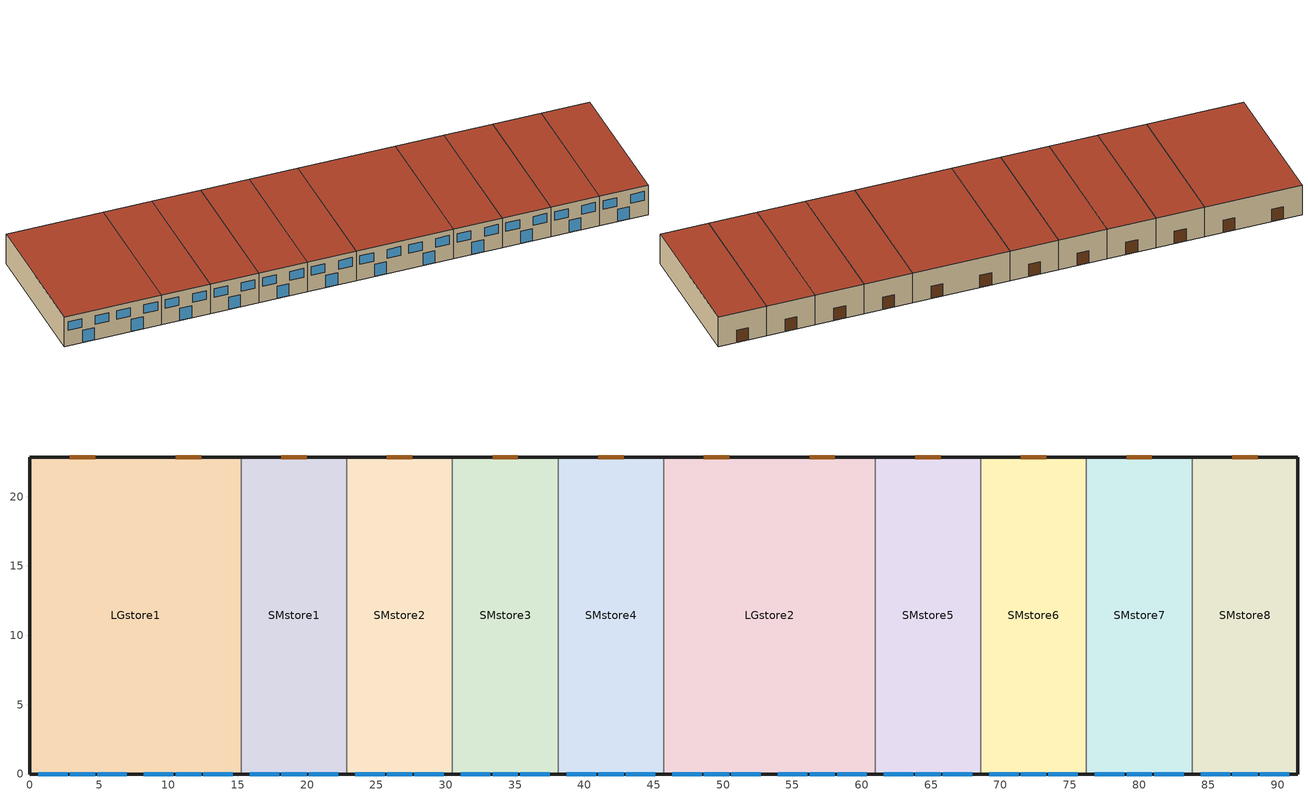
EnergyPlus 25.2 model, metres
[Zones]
LGstore1
 floor ground (LGstore1_Floor_Ffactor): 0,22.86 15.24,22.86 15.24,0 0,0 z0
 wall outside (nonres_ext_wall_grd): 15.24,22.86 0,22.86 0,0 15.24,0 z0:5.18
 wall to SMstore1 (int_wall): 15.24,0 15.24,22.86 z0:5.18
 window (NonresWindow_U_0.248_SHGC_0.21): 0.61,0 2.74,0 / 4.88,0 7.01,0 / 8.23,0 10.36,0 / 12.5,0 14.63,0 z2.72:4.24; 2.9,0 4.73,0 / 10.52,0 12.35,0 z0:2.13
 door (Swinging Door_con): 4.73,22.86 2.9,22.86 / 12.35,22.86 10.52,22.86 z0:2.13
 roof outside (nonres_roof): 15.24,22.86 0,22.86 0,0 15.24,0 z5.18
SMstore1
 floor ground (SMstore1_Floor_Ffactor): 15.24,22.86 22.86,22.86 22.86,0 15.24,0 z0
 wall outside (nonres_ext_wall_grd): 15.24,0 22.86,0 / 22.86,22.86 15.24,22.86 z0:5.18
 wall to SMstore2 (int_wall): 22.86,0 22.86,22.86 z0:5.18
 window (NonresWindow_U_0.248_SHGC_0.21): 15.85,0 17.98,0 / 20.12,0 22.25,0 z2.72:4.24; 18.14,0 19.97,0 z0:2.13
 door (Swinging Door_con): 19.97,22.86 18.14,22.86 z0:2.13
 roof outside (nonres_roof): 22.86,22.86 15.24,22.86 15.24,0 22.86,0 z5.18
SMstore2
 floor ground (SMstore2_Floor_Ffactor): 22.86,22.86 30.48,22.86 30.48,0 22.86,0 z0
 wall outside (nonres_ext_wall_grd): 22.86,0 30.48,0 / 30.48,22.86 22.86,22.86 z0:5.18
 wall to SMstore3 (int_wall): 30.48,0 30.48,22.86 z0:5.18
 window (NonresWindow_U_0.248_SHGC_0.21): 23.47,0 25.6,0 / 27.74,0 29.87,0 z2.72:4.24; 25.76,0 27.58,0 z0:2.13
 door (Swinging Door_con): 27.58,22.86 25.76,22.86 z0:2.13
 roof outside (nonres_roof): 30.48,22.86 22.86,22.86 22.86,0 30.48,0 z5.18
SMstore3
 floor ground (SMstore3_Floor_Ffactor): 30.48,22.86 38.1,22.86 38.1,0 30.48,0 z0
 wall outside (nonres_ext_wall_grd): 30.48,0 38.1,0 / 38.1,22.86 30.48,22.86 z0:5.18
 wall to SMstore4 (int_wall): 38.1,0 38.1,22.86 z0:5.18
 window (NonresWindow_U_0.248_SHGC_0.21): 31.09,0 33.22,0 / 35.36,0 37.49,0 z2.72:4.24; 33.38,0 35.2,0 z0:2.13
 door (Swinging Door_con): 35.2,22.86 33.38,22.86 z0:2.13
 roof outside (nonres_roof): 38.1,22.86 30.48,22.86 30.48,0 38.1,0 z5.18
SMstore4
 floor ground (SMstore4_Floor_Ffactor): 38.1,22.86 45.72,22.86 45.72,0 38.1,0 z0
 wall outside (nonres_ext_wall_grd): 38.1,0 45.72,0 / 45.72,22.86 38.1,22.86 z0:5.18
 wall to LGstore2 (int_wall): 45.72,0 45.72,22.86 z0:5.18
 window (NonresWindow_U_0.248_SHGC_0.21): 38.71,0 40.84,0 / 42.98,0 45.11,0 z2.72:4.24; 41,0 42.82,0 z0:2.13
 door (Swinging Door_con): 42.82,22.86 41,22.86 z0:2.13
 roof outside (nonres_roof): 45.72,22.86 38.1,22.86 38.1,0 45.72,0 z5.18
LGstore2
 floor ground (LGstore2_Floor_Ffactor): 45.72,22.86 60.96,22.86 60.96,0 45.72,0 z0
 wall outside (nonres_ext_wall_grd): 60.96,22.86 45.72,22.86 / 45.72,0 60.96,0 z0:5.18
 wall to SMstore5 (int_wall): 60.96,0 60.96,22.86 z0:5.18
 window (NonresWindow_U_0.248_SHGC_0.21): 46.33,0 48.46,0 / 50.6,0 52.73,0 / 53.95,0 56.08,0 / 58.22,0 60.35,0 z2.72:4.24; 48.62,0 50.44,0 / 56.24,0 58.06,0 z0:2.13
 door (Swinging Door_con): 50.44,22.86 48.62,22.86 / 58.06,22.86 56.24,22.86 z0:2.13
 roof outside (nonres_roof): 60.96,22.86 45.72,22.86 45.72,0 60.96,0 z5.18
SMstore5
 floor ground (SMstore5_Floor_Ffactor): 60.96,22.86 68.58,22.86 68.58,0 60.96,0 z0
 wall outside (nonres_ext_wall_grd): 60.96,0 68.58,0 / 68.58,22.86 60.96,22.86 z0:5.18
 wall to SMstore6 (int_wall): 68.58,0 68.58,22.86 z0:5.18
 window (NonresWindow_U_0.248_SHGC_0.21): 61.57,0 63.7,0 / 65.84,0 67.97,0 z2.72:4.24; 63.86,0 65.68,0 z0:2.13
 door (Swinging Door_con): 65.68,22.86 63.86,22.86 z0:2.13
 roof outside (nonres_roof): 68.58,22.86 60.96,22.86 60.96,0 68.58,0 z5.18
SMstore6
 floor ground (SMstore6_Floor_Ffactor): 68.58,22.86 76.2,22.86 76.2,0 68.58,0 z0
 wall outside (nonres_ext_wall_grd): 68.58,0 76.2,0 / 76.2,22.86 68.58,22.86 z0:5.18
 wall to SMstore7 (int_wall): 76.2,0 76.2,22.86 z0:5.18
 window (NonresWindow_U_0.248_SHGC_0.21): 69.19,0 71.32,0 / 73.46,0 75.59,0 z2.72:4.24; 71.48,0 73.3,0 z0:2.13
 door (Swinging Door_con): 73.3,22.86 71.48,22.86 z0:2.13
 roof outside (nonres_roof): 76.2,22.86 68.58,22.86 68.58,0 76.2,0 z5.18
SMstore7
 floor ground (SMstore7_Floor_Ffactor): 76.2,22.86 83.82,22.86 83.82,0 76.2,0 z0
 wall outside (nonres_ext_wall_grd): 76.2,0 83.82,0 / 83.82,22.86 76.2,22.86 z0:5.18
 wall to SMstore8 (int_wall): 83.82,0 83.82,22.86 z0:5.18
 window (NonresWindow_U_0.248_SHGC_0.21): 76.81,0 78.94,0 / 81.08,0 83.21,0 z2.72:4.24; 79.1,0 80.92,0 z0:2.13
 door (Swinging Door_con): 80.92,22.86 79.1,22.86 z0:2.13
 roof outside (nonres_roof): 83.82,22.86 76.2,22.86 76.2,0 83.82,0 z5.18
SMstore8
 floor ground (SMstore8_Floor_Ffactor): 83.82,22.86 91.44,22.86 91.44,0 83.82,0 z0
 wall outside (nonres_ext_wall_grd): 83.82,0 91.44,0 91.44,22.86 83.82,22.86 z0:5.18
 window (NonresWindow_U_0.248_SHGC_0.21): 84.43,0 86.56,0 / 88.7,0 90.83,0 z2.72:4.24; 86.72,0 88.54,0 z0:2.13
 door (Swinging Door_con): 88.54,22.86 86.72,22.86 z0:2.13
 roof outside (nonres_roof): 91.44,22.86 83.82,22.86 83.82,0 91.44,0 z5.18
[Building]
RetailStripmall: North Axis {deg}=0; Terrain=City; Loads Convergence Tolerance Value {W}=0.04; Temperature Convergence Tolerance Value {deltaC}=0.2; Solar Distribution=FullInteriorAndExterior; Maximum Number of Warmup Days=25; Minimum Number of Warmup Days=6
[Site:Location]
Site:Location=Albuquerque.Intl.Sunport_NM_USA WMO=723650; Latitude {N+ S-}=35.04; Longitude {W- E+}=-106.62; Time Zone Relative to GMT {GMT+/-}=-7; Elevation {m}=1620
[SizingPeriod:DesignDay] Day of Month=21; Dry-Bulb Temperature Range Modifier Type=DefaultMultipliers; Humidity Condition Type=Wetbulb; Barometric Pressure {Pa}=83318; Rain {Yes/No}=No; Snow on ground {Yes/No}=No; Daylight Savings Time Indicator=No
Name | Month | Day Type | Maximum Dry-Bulb Temperature {C} | Daily Dry-Bulb Temperature Range {C} | Wetbulb at Maximum Dry-Bulb {C} | Wind Speed {m/s} design conditions vs. traditional 6.71 m/s (15 mph) | Wind Direction {Degrees; N=0, S=180} | Solar Model Indicator | Clearness {0.0 to 1.1} | Wind Speed {m/s} design conditions vs. traditional 3.35 m/s (7mph) | ASHRAE Clear Sky Optical Depth for Beam Irradiance (taub) | ASHRAE Clear Sky Optical Depth for Diffuse Irradiance (taud)
Albuquerque.Intl.Sunport_NM_USA Ann Htg 99.6% Condns DB | 12 | WinterDesignDay | -7.9 | 0 | -7.9 | 3.2 | 0 | ASHRAEClearSky | 0
Albuquerque.Intl.Sunport_NM_USA Ann Clg .4% Condns DB=>MWB | 7 | SummerDesignDay | 35.1 | 13.5 | 15.7 |  | 220 | ASHRAETau |  | 4.4 | 0.463 | 1.887
[Site:WaterMainsTemperature]
Calculation Method=Correlation; Annual average outdoor air temperature {C}=13.6333; Maximum difference in monthly average outdoor air temperatures {C}=23.5
[Site:GroundTemperature:FCfactorMethod]
January Ground Temperature {C}=13.7; February Ground Temperature {C}=7; March Ground Temperature {C}=2.1; April Ground Temperature {C}=2.6; May Ground Temperature {C}=4.3; June Ground Temperature {C}=8.8; July Ground Temperature {C}=13.9; August Ground Temperature {C}=17.8; September Ground Temperature {C}=23.2; October Ground Temperature {C}=25.6; November Ground Temperature {C}=24.1; December Ground Temperature {C}=20.5
[Material:NoMass]
Opaque Door panel_con: MediumRough, 0.475973, 0.9, 0.7, 0.7
Nonres_Roof_Insulation: MediumSmooth, 5.30668, 0.9, 0.7, 0.7
Nonres_Exterior_Wall_Insulation_grd: MediumSmooth, 1.81952, 0.9, 0.7, 0.7
[Construction]
Swinging Door_con: Opaque Door panel_con
InteriorFurnishings: Std Wood 6inch
int_wall: G01 13mm gypsum board, G01 13mm gypsum board
nonres_roof: F13 Built-up roofing, Nonres_Roof_Insulation, F08 Metal surface
nonres_ext_wall_grd: F07 25mm stucco, G01 16mm gypsum board, Nonres_Exterior_Wall_Insulation_grd, G01 16mm gypsum board
NonresWindow_U_0.248_SHGC_0.21: Nonres Window Glazing Layer
[Material]
Name | Roughness | Thickness {m} | Conductivity {W/m-K} | Density {kg/m3} | Specific Heat {J/kg-K} | Thermal Absorptance | Solar Absorptance | Visible Absorptance | Absorptance:Thermal | Absorptance:Solar | Absorptance:Visible
Std Wood 6inch | MediumSmooth | 0.15 | 0.12 | 540 | 1210 | 0.9 | 0.7 | 0.7
F07 25mm stucco | Smooth | 0.0254 | 0.72 | 1856 | 840 | 0.9 | 0.7 | 0.7
F08 Metal surface | Smooth | 0.0008 | 45.28 | 7824 | 500
F13 Built-up roofing | Rough | 0.0095 | 0.16 | 1120 | 1460 |  |  |  | 0.9 | 0.77
G01 13mm gypsum board | Smooth | 0.0127 | 0.16 | 800 | 1090 |  |  |  | 0.9 | 0.7 | 0.5
G01 16mm gypsum board | MediumSmooth | 0.0159 | 0.16 | 800 | 1090
[WindowMaterial:SimpleGlazingSystem]
Nonres Window Glazing Layer: U-Factor {W/m2-K}=1.40821; Solar Heat Gain Coefficient=0.21; Visible Transmittance=0.29
[Construction:FfactorGroundFloor] F-Factor {W/m-K}=0.90012
Name | Area {m2} | PerimeterExposed {m}
LGstore1_Floor_Ffactor | 348.3864 | 53.34
SMstore1_Floor_Ffactor; SMstore2_Floor_Ffactor; SMstore3_Floor_Ffactor; SMstore4_Floor_Ffactor; SMstore5_Floor_Ffactor; SMstore6_Floor_Ffactor; SMstore7_Floor_Ffactor | 174.193 | 15.24
LGstore2_Floor_Ffactor | 348.386 | 30.48
SMstore8_Floor_Ffactor | 174.193 | 38.1
[Generator:PVWatts]
PV_module: PVWatts Version=5; DC System Capacity {W}=13500; Module Type=Premium; Array Type=FixedOpenRack; System Losses=0.113; Array Geometry Type=TiltAzimuth; Tilt Angle {deg}=0; Azimuth Angle {deg}=180
[ElectricLoadCenter:Generators]
PV_Generator: Generator 1=PV_module; Generator 1 Rated Electric Power Output {W}=13500; Generator 1 Availability Schedule=PV_SCH
[ElectricLoadCenter:Inverter:PVWatts]
PV_Inverter: DC to AC Size Ratio=1.2; Inverter Efficiency=0.96
[ElectricLoadCenter:Distribution]
Generator: Generator List=PV_Generator; Generator Operation Scheme Type=Baseload; Electrical Buss Type=DirectCurrentWithInverter; Inverter=PV_Inverter
[Zone] Type=1; Multiplier=1; Ceiling Height {m}=-9999; Floor Area {m2}=autocalculate; Part of Total Floor Area=Yes
Name | Volume {m3}
LGstore1; LGstore2 | 1805.2
SMstore1; SMstore2; SMstore3; SMstore4; SMstore5; SMstore6; SMstore7; SMstore8 | 902.6
[InternalMass] Construction=InteriorFurnishings
Name | Zone or ZoneList | Surface Area {m2}
LGstore1_InternalMass_1 | LGstore1 | 696.7728
SMstore1_InternalMass_1 | SMstore1 | 348.3864
SMstore2_InternalMass_1 | SMstore2 | 348.3864
SMstore3_InternalMass_1 | SMstore3 | 348.3864
SMstore4_InternalMass_1 | SMstore4 | 348.3864
LGstore2_InternalMass_1 | LGstore2 | 696.7728
SMstore5_InternalMass_1 | SMstore5 | 348.3864
SMstore6_InternalMass_1 | SMstore6 | 348.3864
SMstore7_InternalMass_1 | SMstore7 | 348.3864
SMstore8_InternalMass_1 | SMstore8 | 348.3864
[ZoneInfiltration:DesignFlowRate] Temperature Term Coefficient=0; Velocity Squared Term Coefficient=0
Name | Zone or ZoneList | Schedule | Design Flow Rate Calculation Method | Flow per Exterior Surface Area {m3/s-m2} | Constant Term Coefficient | Velocity Term Coefficient | Design Flow Rate {m3/s}
LGstore1_Infiltration | LGstore1 | Type1_Infil_SCH | Flow/ExteriorWallArea | 0.000569572 | 0 | 0.224
LGstore1_Door_Infiltration | LGstore1 | INFIL_Door_Opening_SCH | Flow/Zone |  | 1 | 0 | 0.241165
SMstore1_Infiltration | SMstore1 | Type1_Infil_SCH | Flow/ExteriorWallArea | 0.000569572 | 0 | 0.224
SMstore1_Door_Infiltration | SMstore1 | INFIL_Door_Opening_SCH | Flow/Zone |  | 1 | 0 | 0.134505
SMstore2_Infiltration | SMstore2 | Type2_Infil_SCH | Flow/ExteriorWallArea | 0.000569572 | 0 | 0.224
SMstore2_Door_Infiltration | SMstore2 | INFIL_Door_Opening_SCH | Flow/Zone |  | 1 | 0 | 0.134505
SMstore3_Infiltration | SMstore3 | Type2_Infil_SCH | Flow/ExteriorWallArea | 0.000569572 | 0 | 0.224
SMstore3_Door_Infiltration | SMstore3 | INFIL_Door_Opening_SCH | Flow/Zone |  | 1 | 0 | 0.134505
SMstore4_Infiltration | SMstore4 | Type2_Infil_SCH | Flow/ExteriorWallArea | 0.000569572 | 0 | 0.224
SMstore4_Door_Infiltration | SMstore4 | INFIL_Door_Opening_SCH | Flow/Zone |  | 1 | 0 | 0.134505
LGstore2_Infiltration | LGstore2 | Type3_Infil_SCH | Flow/ExteriorWallArea | 0.000569572 | 0 | 0.224
LGstore2_Door_Infiltration | LGstore2 | INFIL_Door_Opening_SCH | Flow/Zone |  | 1 | 0 | 0.241165
SMstore5_Infiltration | SMstore5 | Type3_Infil_SCH | Flow/ExteriorWallArea | 0.000569572 | 0 | 0.224
SMstore5_Door_Infiltration | SMstore5 | INFIL_Door_Opening_SCH | Flow/Zone |  | 1 | 0 | 0.134505
SMstore6_Infiltration | SMstore6 | Type3_Infil_SCH | Flow/ExteriorWallArea | 0.000569572 | 0 | 0.224
SMstore6_Door_Infiltration | SMstore6 | INFIL_Door_Opening_SCH | Flow/Zone |  | 1 | 0 | 0.134505
SMstore7_Infiltration | SMstore7 | Type3_Infil_SCH | Flow/ExteriorWallArea | 0.000569572 | 0 | 0.224
SMstore7_Door_Infiltration | SMstore7 | INFIL_Door_Opening_SCH | Flow/Zone |  | 1 | 0 | 0.134505
SMstore8_Infiltration | SMstore8 | Type3_Infil_SCH | Flow/ExteriorWallArea | 0.000569572 | 0 | 0.224
SMstore8_Door_Infiltration | SMstore8 | INFIL_Door_Opening_SCH | Flow/Zone |  | 1 | 0 | 0.134505
[People] Number of People Calculation Method=People; Fraction Radiant=0.3; Sensible Heat Fraction=AUTOCALCULATE; Activity Level Schedule=ACTIVITY_SCH; Enable ASHRAE 55 Comfort Warnings=No; Mean Radiant Temperature Calculation Type=EnclosureAveraged; Work Efficiency Schedule=WORK_EFF_SCH; Clothing Insulation Calculation Method=ClothingInsulationSchedule; Clothing Insulation Schedule=CLOTHING_SCH; Air Velocity Schedule=AIR_VELO_SCH; Thermal Comfort Model 1 Type=FANGER
Name | Zone or ZoneList or Space or SpaceList | Number of People Schedule | Number of People
LGstore1 | LGstore1 | Type1_OCC_SCH | 56.25053
SMstore1 | SMstore1 | Type1_OCC_SCH | 28.12446
SMstore2 | SMstore2 | Type2_OCC_SCH | 28.12446
SMstore3 | SMstore3 | Type2_OCC_SCH | 28.12446
SMstore4 | SMstore4 | Type2_OCC_SCH | 28.12446
LGstore2 | LGstore2 | Type3_OCC_SCH | 56.25053
SMstore5 | SMstore5 | Type3_OCC_SCH | 28.12446
SMstore6 | SMstore6 | Type3_OCC_SCH | 28.12446
SMstore7 | SMstore7 | Type3_OCC_SCH | 28.12446
SMstore8 | SMstore8 | Type3_OCC_SCH | 28.12446
[Lights] Design Level Calculation Method=Watts/Area; Return Air Fraction=0; Fraction Radiant=0.7; Fraction Visible=0.2; Fraction Replaceable=1; Return Air Fraction Calculated from Plenum Temperature=No
Name | Zone or ZoneList or Space or SpaceList | Schedule | Watts per Zone Floor Area {W/m2}
LGstore1_Lights | LGstore1 | ltg_sch_base_lpd1 | 7.551227
LGstore1_Lights_allowance | LGstore1 | ltg_sch_display_lpd_type3_lgstore | 4.03722
SMstore1_Lights | SMstore1 | ltg_sch_base_small_lpd1 | 7.574882
SMstore1_Lights_allowance | SMstore1 | ltg_sch_display_lpd_type3_smstore | 6.19089
SMstore2_Lights | SMstore2 | ltg_sch_base_small_lpd2_type2 | 7.55566
SMstore2_Lights_allowance | SMstore2 | ltg_sch_display_lpd_type2_smstore | 5.38359
SMstore3_Lights | SMstore3 | ltg_sch_base_small_lpd2_type2 | 7.55566
SMstore3_Lights_allowance | SMstore3 | ltg_sch_display_lpd_type2_smstore | 5.38359
SMstore4_Lights | SMstore4 | ltg_sch_base_small_lpd2_type2 | 7.55566
SMstore4_Lights_allowance | SMstore4 | ltg_sch_display_lpd_type2_smstore | 5.38359
LGstore2_Lights | LGstore2 | ltg_sch_base_lpd2 | 7.531999
LGstore2_Lights_allowance | LGstore2 | ltg_sch_display_lpd_type1_lgstore | 0
SMstore5_Lights | SMstore5 | ltg_sch_base_small_lpd2_type3 | 7.55566
SMstore5_Lights_allowance | SMstore5 | ltg_sch_display_lpd_type1_smstore | 0
SMstore6_Lights | SMstore6 | ltg_sch_base_small_lpd2_type3 | 7.55566
SMstore6_Lights_allowance | SMstore6 | ltg_sch_display_lpd_type1_smstore | 0
SMstore7_Lights | SMstore7 | ltg_sch_base_small_lpd2_type3 | 7.55566
SMstore7_Lights_allowance | SMstore7 | ltg_sch_display_lpd_type1_smstore | 0
SMstore8_Lights | SMstore8 | ltg_sch_base_small_lpd2_type3 | 7.55566
SMstore8_Lights_allowance | SMstore8 | ltg_sch_display_lpd_type1_smstore | 0
[ElectricEquipment] Design Level Calculation Method=EquipmentLevel; Fraction Latent=0; Fraction Radiant=0.5; Fraction Lost=0
Name | Zone or ZoneList or Space or SpaceList | Schedule | Design Level {W}
LGstore1_MiscPlug_Equip | LGstore1 | TYPE1_EQUIP_SCH | 1498.06
SMstore1_MiscPlug_Equip | SMstore1 | TYPE1_EQUIP_SCH | 749.0308
SMstore2_MiscPlug_Equip | SMstore2 | TYPE2_EQUIP_SCH | 749.0308
SMstore3_MiscPlug_Equip | SMstore3 | TYPE2_EQUIP_SCH | 749.0308
SMstore4_MiscPlug_Equip | SMstore4 | TYPE2_EQUIP_SCH | 749.0308
LGstore2_MiscPlug_Equip | LGstore2 | TYPE3_EQUIP_SCH | 1498.06
SMstore5_MiscPlug_Equip | SMstore5 | TYPE3_EQUIP_SCH | 749.0308
SMstore6_MiscPlug_Equip | SMstore6 | TYPE3_EQUIP_SCH | 749.0308
SMstore7_MiscPlug_Equip | SMstore7 | TYPE3_EQUIP_SCH | 749.0308
SMstore8_MiscPlug_Equip | SMstore8 | TYPE3_EQUIP_SCH | 749.0308
[Exterior:Lights] Control Option=AstronomicalClock
Name | Schedule | Design Level {W}
Exterior_Lights_a | Exterior_lighting_schedule_a | 437.57
Exterior_Lights_b | Exterior_lighting_schedule_b_2016 | 1882.64
Exterior_Lights_c | Exterior_lighting_schedule_c_2016 | 1466.47
[WaterHeater:Mixed] Tank Volume {m3}=0.1514; Setpoint Temperature Schedule=Hot Water Setpoint Temp Schedule; Deadband Temperature Difference {deltaC}=2; Maximum Temperature Limit {C}=82.2222; Heater Control Type=Cycle; Heater Maximum Capacity {W}=11722.84; Heater Minimum Capacity {W}=0; Heater Fuel Type=ELECTRICITY; Heater Thermal Efficiency=1; Off Cycle Parasitic Fuel Consumption Rate {W}=173; Off Cycle Parasitic Fuel Type=ELECTRICITY; Off Cycle Parasitic Heat Fraction to Tank=0; On Cycle Parasitic Fuel Consumption Rate {W}=173; On Cycle Parasitic Fuel Type=ELECTRICITY; Ambient Temperature Indicator=Zone; Off Cycle Loss Coefficient to Ambient Temperature {W/K}=1.20598; On Cycle Loss Coefficient to Ambient Temperature {W/K}=1.20598; Peak Use Flow Rate {m3/s}=1.89e-06
Name | Ambient Temperature Zone | Use Flow Rate Fraction Schedule
Gas Tank1 | LGstore1 | Type1_SWH_SCH
Gas Tank2 | SMstore1 | Type1_SWH_SCH
Gas Tank3 | SMstore2 | Type2_SWH_SCH
Gas Tank4 | SMstore3 | Type2_SWH_SCH
Gas Tank5 | LGstore2 | Type3_SWH_SCH
Gas Tank6 | SMstore5 | Type3_SWH_SCH
Gas Tank7 | SMstore6 | Type3_SWH_SCH
[HVACTemplate:System:VRF]
VRF_System_1: Gross Rated Total Cooling Capacity {W} (N1)=Autosize; Gross Rated Cooling COP {W/W} (N2)=3.5; Minimum Outdoor Temperature in Cooling Mode {C} (N3)=-5; Maximum Outdoor Temperature in Cooling Mode {C} (N4)=43; Gross Rated Heating Capacity {W} (N5)=Autosize; Rated Heating Capacity Sizing Ratio (N6)=1; Gross Rated Heating COP {W/W} (N7)=4; Minimum Outdoor Temperature in Heating Mode {C} (N8)=-25; Maximum Outdoor Temperature in Heating Mode {C} (N9)=15; Minimum Heat Pump Part-Load Ratio (N10)=0.15; Zone Name for Master Thermostat Location (A3)=LGstore1; Master Thermostat Priority Control Type (A4)=LoadPriority; Heat Pump Waste Heat Recovery (A6)=No; Equivalent Piping Length for Cooling {m} (N11)=30; Vertical Height for Piping Correction {m} (N12)=10; Equivalent Piping Length for Heating {m} (N13)=30; Crankcase Heater Power per Compressor {W} (N14)=15; Number of Compressors (N15)=2; Ratio of Compressor Size to Total Capacity (N16)=0.5; Max Outdoor Dry-bulb Temp for Crankcase Heater {C} (N17)=5; Defrost Strategy (A7)=ReverseCycle; Defrost Control (A8)=OnDemand; Defrost Time Period Fraction (N18)=0.058333; Resistive Defrost Heater Capacity {W} (N19)=Autosize; Max Outdoor Dry-bulb Temp for Defrost {C} (N20)=5; Condenser Type (A9)=AirCooled; Evaporative Condenser Effectiveness (N22)=0.9; Evaporative Condenser Air Flow Rate {m3/s} (N23)=Autosize; Evaporative Condenser Pump Power {W} (N24)=Autosize; Basin Heater Capacity {W/K} (N25)=0.5; Basin Heater Setpoint Temperature {C} (N26)=2; Fuel Type (A11)=Electricity
[HVACTemplate:Zone:VRF] Template VRF System Name (A2)=VRF_System_1; Rated Total Heating Capacity Sizing Ratio (N3)=1; Cooling Supply Air Flow Rate (N4)=Autosize; No Cooling Supply Air Flow Rate (N5)=Autosize; Heating Supply Air Flow Rate (N6)=Autosize; No Heating Supply Air Flow Rate (N7)=Autosize; Cooling Outdoor Air Flow Rate (N8)=Autosize; Heating Outdoor Air Flow Rate (N9)=Autosize; No Load Outdoor Air Flow Rate (N10)=Autosize; Supply Air Fan Placement (A9)=DrawThrough; Supply Fan Total Efficiency (N14)=0.7; Supply Fan Delta Pressure (N15)=300; Supply Fan Motor Efficiency (N16)=0.9; Cooling Coil Type (A10)=VariableRefrigerantFlowDX; Cooling Coil Gross Rated Total Capacity (N17)=Autosize; Cooling Coil Gross Rated Sensible Heat Ratio (N18)=Autosize; Heat Pump Heating Coil Type (A12)=VariableRefrigerantFlowDX; Heat Pump Heating Coil Gross Rated Capacity (N19)=Autosize; Zone Terminal Unit On Parasitic Electric Energy Use (N20)=30; Zone Terminal Unit Off Parasitic Electric Energy Use (N21)=20; Zone Cooling Design Supply Air Temperature Input Method (A15)=SupplyAirTemperature; Zone Cooling Design Supply Air Temperature (N22)=12.8; Zone Heating Design Supply Air Temperature Input Method (A16)=SupplyAirTemperature; Zone Heating Design Supply Air Temperature (N24)=50
Name | Template Thermostat Name (A3)
LGstore1 | Thermostat_LGstore1
SMstore1 | Thermostat_SMstore1
SMstore2 | Thermostat_SMstore2
SMstore3 | Thermostat_SMstore3
SMstore4 | Thermostat_SMstore4
LGstore2 | Thermostat_LGstore2
SMstore5 | Thermostat_SMstore5
SMstore6 | Thermostat_SMstore6
SMstore7 | Thermostat_SMstore7
SMstore8 | Thermostat_SMstore8
[HVACTemplate:Thermostat] Constant Heating Setpoint {C}=20
Name | Constant Cooling Setpoint {C}
Thermostat_LGstore1; Thermostat_SMstore1; Thermostat_SMstore2; Thermostat_SMstore4; Thermostat_LGstore2; Thermostat_SMstore6; Thermostat_SMstore7 | 23.8
Thermostat_SMstore3; Thermostat_SMstore5; Thermostat_SMstore8 | 24
[Schedule:Compact]
PV_SCH: Through: 12/31, For: AllDays, Until: 24:00, 1
Type1_OCC_SCH: Through: 12/31, For: Monday Tuesday Wednesday Thursday, Until: 08:00, 0, Until: 10:00, 0.05, Until: 12:00, 0.1, Until: 13:00, 0.2, Until: 15:00, 0.4, Until: 17:00, 0.25, Until: 20:00, 0.5, Until: 23:00, 0.3, Until: 24:00, 0.05, For: SummerDesignDay, Until: 24:00, 1, For: Friday Saturday, Until: 01:00, 0.05, Until: 09:00, 0, Until: 10:00, 0.05, Until: 12:00, 0.1, Until: 13:00, 0.2, Until: 14:00, 0.6, Until: 15:00, 0.4, Until: 17:00, 0.25, Until: 20:00, 0.5, Until: 23:00, 0.3, Until: 24:00, 0.2, For: WinterDesignDay, Until: 24:00, 0, For: Sunday Holidays AllOtherDays, Until: 08:00, 0, Until: 10:00, 0.05, Until: 11:00, 0.1, Until: 12:00, 0.2, Until: 13:00, 0.4, Until: 14:00, 0.6, Until: 16:00, 0.4, Until: 17:00, 0.3, Until: 19:00, 0.6, Until: 21:00, 0.4, Until: 22:00, 0.3, Until: 23:00, 0.2, Until: 24:00, 0.05
Type2_OCC_SCH: Through: 12/31, For: Weekdays, Until: 08:00, 0, Until: 09:00, 0.05, Until: 12:00, 0.1, Until: 13:00, 0.2, Until: 14:00, 0.4, Until: 15:00, 0.3, Until: 17:00, 0.2, Until: 19:00, 0.5, Until: 20:00, 0.2, Until: 21:00, 0.05, Until: 24:00, 0, For: SummerDesignDay, Until: 24:00, 1, For: Saturday, Until: 08:00, 0, Until: 09:00, 0.05, Until: 11:00, 0.1, Until: 12:00, 0.2, Until: 13:00, 0.4, Until: 14:00, 0.6, Until: 15:00, 0.4, Until: 18:00, 0.3, Until: 19:00, 0.05, Until: 24:00, 0, For: WinterDesignDay, Until: 24:00, 0, For: Sunday Holidays AllOtherDays, Until: 09:00, 0, Until: 10:00, 0.05, Until: 11:00, 0.1, Until: 12:00, 0.2, Until: 14:00, 0.4, Until: 15:00, 0.3, Until: 16:00, 0.2, Until: 17:00, 0.1, Until: 18:00, 0.05, Until: 24:00, 0
Type3_OCC_SCH: Through: 12/31, For: Weekdays, Until: 09:00, 0, Until: 10:00, 0.11, Until: 11:00, 0.11, Until: 12:00, 0.43, Until: 13:00, 0.46, Until: 14:00, 0.71, Until: 15:00, 0.5, Until: 16:00, 0.69, Until: 17:00, 0.54, Until: 18:00, 0.71, Until: 19:00, 0.34, Until: 20:00, 0.26, Until: 21:00, 0.11, Until: 24:00, 0, For: SummerDesignDay, Until: 24:00, 1, For: Saturday, Until: 09:00, 0, Until: 10:00, 0.11, Until: 11:00, 0.11, Until: 12:00, 0.58, Until: 13:00, 0.71, Until: 14:00, 0.74, Until: 15:00, 0.77, Until: 16:00, 0.8, Until: 17:00, 0.74, Until: 18:00, 0.54, Until: 19:00, 0.11, Until: 24:00, 0, For: WinterDesignDay, Until: 24:00, 0, For: Sunday Holidays AllOtherDays, Until: 10:00, 0, Until: 11:00, 0.11, Until: 12:00, 0.11, Until: 13:00, 0.43, Until: 14:00, 0.46, Until: 15:00, 0.5, Until: 16:00, 0.69, Until: 17:00, 0.34, Until: 18:00, 0.11, Until: 21:00, 0, Until: 23:00, 0, Until: 24:00, 0
Type1_EQUIP_SCH: Through: 12/31, For: Monday Tuesday Wednesday Thursday, Until: 08:00, 0.0491562, Until: 09:00, 0.0498144, Until: 10:00, 0.498144, Until: 23:00, 0.896659, Until: 24:00, 0.498144, For: Friday Saturday, Until: 01:00, 0.498144, Until: 08:00, 0.0491562, Until: 09:00, 0.0491562, Until: 10:00, 0.498144, Until: 12:00, 0.896659, Until: 18:00, 0.896659, Until: 19:00, 0.896659, Until: 21:00, 0.896659, Until: 22:00, 0.896659, Until: 24:00, 0.896659, For: SummerDesignDay, Until: 24:00, 1, For: WinterDesignDay, Until: 24:00, 0, For: Sunday Holidays AllOtherDays, Until: 08:00, 0.0491562, Until: 09:00, 0.0498144, Until: 10:00, 0.498144, Until: 23:00, 0.896659, Until: 24:00, 0.498144
Type2_EQUIP_SCH: Through: 12/31, For: Weekdays, Until: 07:00, 0.0491562, Until: 08:00, 0.0491562, Until: 09:00, 0.498144, Until: 20:00, 0.896659, Until: 21:00, 0.498144, Until: 24:00, 0.0491562, For: Saturday, Until: 07:00, 0.0491562, Until: 08:00, 0.0491562, Until: 09:00, 0.498144, Until: 12:00, 0.896659, Until: 18:00, 0.896659, Until: 19:00, 0.498144, Until: 24:00, 0.0491562, For: SummerDesignDay, Until: 24:00, 1, For: WinterDesignDay, Until: 24:00, 0, For: Sunday Holidays AllOtherDays, Until: 08:00, 0.0491562, Until: 09:00, 0.0498144, Until: 10:00, 0.498144, Until: 17:00, 0.896659, Until: 18:00, 0.498144, Until: 24:00, 0.0491562
Type3_EQUIP_SCH: Through: 12/31, For: Weekdays, Until: 08:00, 0.0491562, Until: 09:00, 0.0491562, Until: 10:00, 0.498144, Until: 20:00, 0.896659, Until: 21:00, 0.498144, Until: 24:00, 0.0491562, For: Saturday, Until: 08:00, 0.0491562, Until: 09:00, 0.0491562, Until: 10:00, 0.498144, Until: 12:00, 0.896659, Until: 18:00, 0.896659, Until: 19:00, 0.498144, Until: 21:00, 0.0491562, Until: 22:00, 0.0491562, Until: 24:00, 0.0491562, For: SummerDesignDay, Until: 24:00, 1, For: WinterDesignDay, Until: 24:00, 0, For: Sunday Holidays AllOtherDays, Until: 09:00, 0.0491562, Until: 10:00, 0.0491562, Until: 11:00, 0.498144, Until: 17:00, 0.896659, Until: 18:00, 0.498144, Until: 24:00, 0.0491562
Type1_Infil_SCH: Through: 12/31, For: Monday Tuesday Wednesday Thursday, Until: 08:00, 1, Until: 24:00, 0.25, For: Friday Saturday, Until: 01:00, 0.25, Until: 08:00, 1, Until: 24:00, 0.25, For: WinterDesignDay SummerDesignDay, Until: 24:00, 1, For: Sunday Holidays AllOtherDays, Until: 08:00, 1, Until: 24:00, 0.25
Type2_Infil_SCH: Through: 12/31, For: Weekdays, Until: 07:00, 1, Until: 21:00, 0.25, Until: 24:00, 1, For: Saturday, Until: 07:00, 1, Until: 19:00, 0.25, Until: 24:00, 1, For: WinterDesignDay SummerDesignDay, Until: 24:00, 1, For: Sunday Holidays AllOtherDays, Until: 08:00, 1, Until: 18:00, 0.25, Until: 24:00, 1
Type3_Infil_SCH: Through: 12/31, For: Weekdays, Until: 08:00, 1, Until: 21:00, 0.25, Until: 24:00, 1, For: Saturday, Until: 08:00, 1, Until: 19:00, 0.25, Until: 24:00, 1, For: WinterDesignDay SummerDesignDay, Until: 24:00, 1, For: Sunday Holidays AllOtherDays, Until: 09:00, 1, Until: 18:00, 0.25, Until: 24:00, 1
INFIL_Door_Opening_SCH: Through: 12/31, For: AllDays, Until: 08:00, 0, Until: 12:00, 0.131, Until: 18:00, 1, Until: 20:00, 0.131, Until: 24:00, 0
Type1_SWH_SCH: Through: 12/31, For: Monday Tuesday Wednesday Thursday SummerDesignDay, Until: 01:00, 0, Until: 03:00, 0, Until: 07:00, 0, Until: 09:00, 0.04, Until: 10:00, 0.15, Until: 11:00, 0.23, Until: 12:00, 0.32, Until: 13:00, 0.41, Until: 14:00, 0.62, Until: 15:00, 0.6, Until: 16:00, 0.55, Until: 17:00, 0.45, Until: 18:00, 0.5, Until: 19:00, 0.46, Until: 20:00, 0.47, Until: 21:00, 0.34, Until: 22:00, 0.33, Until: 23:00, 0.23, Until: 24:00, 0.13, For: Friday Saturday WinterDesignDay, Until: 01:00, 0.13, Until: 02:00, 0, Until: 03:00, 0, Until: 07:00, 0, Until: 08:00, 0, Until: 09:00, 0, Until: 10:00, 0.2, Until: 11:00, 0.23, Until: 12:00, 0.32, Until: 13:00, 0.41, Until: 14:00, 0.65, Until: 15:00, 0.6, Until: 16:00, 0.55, Until: 17:00, 0.45, Until: 18:00, 0.5, Until: 19:00, 0.46, Until: 20:00, 0.47, Until: 21:00, 0.34, Until: 22:00, 0.33, Until: 23:00, 0.23, Until: 24:00, 0.13, For: Sunday Holidays AllOtherDays, Until: 01:00, 0, Until: 03:00, 0, Until: 07:00, 0, Until: 08:00, 0, Until: 09:00, 0.1, Until: 10:00, 0.14, Until: 11:00, 0.29, Until: 12:00, 0.31, Until: 14:00, 0.36, Until: 15:00, 0.34, Until: 16:00, 0.35, Until: 17:00, 0.37, Until: 18:00, 0.34, Until: 19:00, 0.25, Until: 20:00, 0.27, Until: 21:00, 0.21, Until: 22:00, 0.16, Until: 23:00, 0.16, Until: 24:00, 0.1
Type2_SWH_SCH: Through: 12/31, For: Weekdays SummerDesignDay, Until: 01:00, 0, Until: 03:00, 0, Until: 08:00, 0, Until: 09:00, 0.15, Until: 10:00, 0.23, Until: 11:00, 0.32, Until: 12:00, 0.41, Until: 13:00, 0.57, Until: 14:00, 0.62, Until: 15:00, 0.61, Until: 16:00, 0.5, Until: 17:00, 0.45, Until: 18:00, 0.46, Until: 19:00, 0.47, Until: 20:00, 0.42, Until: 21:00, 0.34, Until: 22:00, 0, Until: 23:00, 0, Until: 24:00, 0, For: Saturday WinterDesignDay, Until: 01:00, 0, Until: 02:00, 0, Until: 03:00, 0, Until: 07:00, 0, Until: 08:00, 0, Until: 09:00, 0.2, Until: 10:00, 0.24, Until: 11:00, 0.27, Until: 12:00, 0.42, Until: 13:00, 0.54, Until: 14:00, 0.62, Until: 15:00, 0.6, Until: 16:00, 0.5, Until: 17:00, 0.48, Until: 18:00, 0.47, Until: 19:00, 0.34, Until: 20:00, 0, Until: 21:00, 0, Until: 22:00, 0, Until: 23:00, 0, Until: 24:00, 0, For: Sunday Holidays AllOtherDays, Until: 01:00, 0, Until: 03:00, 0, Until: 07:00, 0, Until: 08:00, 0, Until: 09:00, 0, Until: 10:00, 0.12, Until: 11:00, 0.14, Until: 12:00, 0.29, Until: 13:00, 0.33, Until: 14:00, 0.4, Until: 15:00, 0.36, Until: 16:00, 0.37, Until: 17:00, 0.35, Until: 18:00, 0.37, Until: 19:00, 0, Until: 21:00, 0, Until: 22:00, 0, Until: 23:00, 0, Until: 24:00, 0
Type3_SWH_SCH: Through: 12/31, For: Weekdays SummerDesignDay, Until: 01:00, 0, Until: 03:00, 0, Until: 07:00, 0, Until: 09:00, 0, Until: 10:00, 0.15, Until: 11:00, 0.25, Until: 12:00, 0.41, Until: 13:00, 0.57, Until: 14:00, 0.62, Until: 15:00, 0.61, Until: 16:00, 0.5, Until: 17:00, 0.45, Until: 18:00, 0.46, Until: 19:00, 0.47, Until: 20:00, 0.42, Until: 21:00, 0.34, Until: 22:00, 0, Until: 23:00, 0, Until: 24:00, 0, For: Saturday WinterDesignDay, Until: 01:00, 0, Until: 02:00, 0, Until: 03:00, 0, Until: 07:00, 0, Until: 08:00, 0, Until: 09:00, 0, Until: 10:00, 0.2, Until: 11:00, 0.27, Until: 12:00, 0.42, Until: 13:00, 0.54, Until: 14:00, 0.59, Until: 15:00, 0.6, Until: 16:00, 0.49, Until: 17:00, 0.48, Until: 18:00, 0.47, Until: 19:00, 0.46, Until: 20:00, 0, Until: 21:00, 0, Until: 22:00, 0, Until: 23:00, 0, Until: 24:00, 0, For: Sunday Holidays AllOtherDays, Until: 01:00, 0, Until: 03:00, 0, Until: 07:00, 0, Until: 08:00, 0, Until: 09:00, 0, Until: 10:00, 0, Until: 11:00, 0.12, Until: 12:00, 0.29, Until: 13:00, 0.31, Until: 15:00, 0.36, Until: 16:00, 0.34, Until: 17:00, 0.35, Until: 18:00, 0.37, Until: 19:00, 0, Until: 20:00, 0, Until: 22:00, 0, Until: 23:00, 0, Until: 24:00, 0
ACTIVITY_SCH: Through: 12/31, For: AllDays, Until: 24:00, 120
WORK_EFF_SCH: Through: 12/31, For: AllDays, Until: 24:00, 0
AIR_VELO_SCH: Through: 12/31, For: AllDays, Until: 24:00, 0.2
CLOTHING_SCH: Through: 04/30, For: AllDays, Until: 24:00, 1, Through: 09/30, For: AllDays, Until: 24:00, 0.5, Through: 12/31, For: AllDays, Until: 24:00, 1
Hot Water Setpoint Temp Schedule: THROUGH: 12/31, FOR: AllDays, UNTIL: 24:00, 60
Exterior_lighting_schedule_a: Through:12/31, For:AllDays, Until: 06:00, 0, Until: 24:00, 1
Exterior_lighting_schedule_b_2016: Through:12/31, For:AllDays, Until: 06:00, 0.5, Until: 24:00, 1
Exterior_lighting_schedule_c_2016: Through:12/31, For:AllDays, Until: 06:00, 0.5, Until: 22:00, 1, Until: 24:00, 0.5
[SCHEDULE:COMPACT]
ltg_sch_display_lpd_type1_smstore; ltg_sch_display_lpd_type1_lgstore: Through: 12/31, For: SummerDesignDay, Until: 24:00, 1, For: WinterDesignDay, Until: 24:00, 0, For: Weekdays, Until: 9:00, 0.05, Until: 10:00, 0.5, Until: 20:00, 0.95, Until: 21:00, 0.5, Until: 24:00, 0.05, For: Saturday, Until: 9:00, 0.05, Until: 10:00, 0.5, Until: 18:00, 0.95, Until: 19:00, 0.5, Until: 24:00, 0.05, For: AllOtherDays, Until: 10:00, 0.05, Until: 11:00, 0.5, Until: 17:00, 0.95, Until: 18:00, 0.5, Until: 24:00, 0.05
ltg_sch_base_lpd2: Through: 12/31, For: SummerDesignDay, Until: 24:00, 1, For: WinterDesignDay, Until: 24:00, 0, For: Weekdays, Until: 9:00, 0.0416854, Until: 10:00, 0.416817, Until: 20:00, 0.791948, Until: 21:00, 0.416817, Until: 24:00, 0.0416854, For: Saturday, Until: 9:00, 0.0416854, Until: 10:00, 0.416817, Until: 18:00, 0.791948, Until: 19:00, 0.416817, Until: 24:00, 0.0416854, For: AllOtherDays, Until: 10:00, 0.0416854, Until: 11:00, 0.416817, Until: 17:00, 0.791948, Until: 18:00, 0.416817, Until: 24:00, 0.0416854
ltg_sch_base_small_lpd2_type3: Through: 12/31, For: SummerDesignDay, Until: 24:00, 1, For: WinterDesignDay, Until: 24:00, 0, For: Weekdays, Until: 9:00, 0.0424687, Until: 10:00, 0.424687, Until: 20:00, 0.806906, Until: 21:00, 0.424687, Until: 24:00, 0.0424687, For: Saturday, Until: 9:00, 0.0424687, Until: 10:00, 0.424687, Until: 18:00, 0.806906, Until: 19:00, 0.424687, Until: 24:00, 0.0424687, For: AllOtherDays, Until: 10:00, 0.0424687, Until: 11:00, 0.424687, Until: 17:00, 0.806906, Until: 18:00, 0.424687, Until: 24:00, 0.0424687
ltg_sch_display_lpd_type3_lgstore; ltg_sch_display_lpd_type3_smstore: Through: 12/31, For: SummerDesignDay, Until: 24:00, 1, For: WinterDesignDay, Until: 24:00, 0, For: Weekdays, Until: 9:00, 0.05, Until: 10:00, 0.5, Until: 23:00, 0.95, Until: 24:00, 0.5, For: Saturday, Until: 1:00, 0.5, Until: 9:00, 0.05, Until: 10:00, 0.5, Until: 24:00, 0.95, For: AllOtherDays, Until: 9:00, 0.05, Until: 10:00, 0.5, Until: 23:00, 0.95, Until: 24:00, 0.5
ltg_sch_base_small_lpd1: Through: 12/31, For: SummerDesignDay, Until: 24:00, 1, For: WinterDesignDay, Until: 24:00, 0, For: Weekdays, Until: 9:00, 0.0425159, Until: 10:00, 0.425159, Until: 23:00, 0.807803, Until: 24:00, 0.425159, For: Saturday, Until: 1:00, 0.425159, Until: 9:00, 0.0425159, Until: 10:00, 0.425159, Until: 24:00, 0.807803, For: AllOtherDays, Until: 9:00, 0.0425159, Until: 10:00, 0.425159, Until: 23:00, 0.807803, Until: 24:00, 0.425159
ltg_sch_base_lpd1: Through: 12/31, For: SummerDesignDay, Until: 24:00, 1, For: WinterDesignDay, Until: 24:00, 0, For: Weekdays, Until: 9:00, 0.0417326, Until: 10:00, 0.417289, Until: 23:00, 0.792844, Until: 24:00, 0.417289, For: Saturday, Until: 1:00, 0.417289, Until: 9:00, 0.0417326, Until: 10:00, 0.417289, Until: 24:00, 0.792844, For: AllOtherDays, Until: 9:00, 0.0417326, Until: 10:00, 0.417289, Until: 23:00, 0.792844, Until: 24:00, 0.417289
ltg_sch_base_small_lpd2_type2: Through: 12/31, For: SummerDesignDay, Until: 24:00, 1, For: WinterDesignDay, Until: 24:00, 0, For: Weekdays, Until: 8:00, 0.0424687, Until: 9:00, 0.424687, Until: 20:00, 0.806906, Until: 21:00, 0.424687, Until: 24:00, 0.0424687, For: Saturday, Until: 8:00, 0.0424687, Until: 9:00, 0.424687, Until: 18:00, 0.806906, Until: 19:00, 0.424687, Until: 24:00, 0.0424687, For: AllOtherDays, Until: 9:00, 0.0424687, Until: 10:00, 0.424687, Until: 17:00, 0.806906, Until: 18:00, 0.424687, Until: 24:00, 0.0424687
ltg_sch_display_lpd_type2_smstore: Through: 12/31, For: SummerDesignDay, Until: 24:00, 1, For: WinterDesignDay, Until: 24:00, 0, For: Weekdays, Until: 8:00, 0.05, Until: 9:00, 0.5, Until: 20:00, 0.95, Until: 21:00, 0.5, Until: 24:00, 0.05, For: Saturday, Until: 8:00, 0.05, Until: 9:00, 0.5, Until: 18:00, 0.95, Until: 19:00, 0.5, Until: 24:00, 0.05, For: AllOtherDays, Until: 9:00, 0.05, Until: 10:00, 0.5, Until: 17:00, 0.95, Until: 18:00, 0.5, Until: 24:00, 0.05
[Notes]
The DOE Prototype Building Models were developed by Pacific Northwest National Laboratory (PNNL), under contract with the U.S.
Department of Energy (DOE).  These building models were derived from DOE's Commercial Reference Building Models with modifications
based on input from the ASHRAE Standard 90.1 committee, the Advanced Energy Design Guide series, and building industry experts. The
prototypes models were developed to quantify energy saving impacts from newly published editions of ASHRAE Standard 90.1, 189.1, IECC,
and other energy codes and standards.  The basic building descriptions can be found in the Scorecards posted at www.energycodes.gov
website. The recommended citation of the prototype models is
DOE and PNNL. 2023. Commercial Prototype Building Models, Richland, WA, Pacific Northwest National Laboratory. Available at https://www.energycodes.gov/development/commercial/prototype_models.
Detailed descriptions of the prototype model development and addenda modeling strategies can be found in the following  reports:
Maddox D.E., J. Zhang, Y. Xie, W. Xu, X. Liu, S. Wang, and M.I. Rosenberg. 2022. Energy and Energy Cost Savings Analysis of the 2021 IECC
for Commercial Buildings. PNNL-32816. Richland, WA: Pacific Northwest National Laboratory.
Zhang J., M.I. Rosenberg, J. Lerond, Y. Xie, C. Chandrasekharan Nambiar, Y. Chen, and R. Hart, et al. 2021. Energy Savings Analysis:
ANSI/ASHRAE/IES Standard 90.1-2019. PNNL-31488. Richland, WA: Pacific Northwest National Laboratory.
Zhang, J., Y. Chen, Y. Xie, M. Rosenberg, R. Hart. Energy and Energy Cost Savings Analysis of the 2018 IECC for Commercial Buildings.
2018. PNNL-28125. Richland, WA: Pacific Northwest National Laboratory.
DOE. 2017. Energy Savings Analysis: ANSI/ASHRAE/IES Standard 90.1-2016. Prepared by Athalye, R.A, M.A. Halverson, M.I. Rosenberg, B. Liu,
J. Zhang, R. Hart, V.V. Mendon, S. Goel, Y. Chen, Y. Xie, and M. Zhao, Richland, WA, Pacific Northwest National Laboratory. https://www.energycodes.gov/sites/default/files/documents/02202018_Standard_90.1-2016_Determination_TSD.pdf.
Zhang, J., Y. Xie, R.A. Athalye, J. Zhuge, M. Rosenberg, R. Hart, and B. Liu. Energy and Energy Cost Savings Analysis of the 2015 IECC
for Commercial Buildings. 2015. PNNL-24269 Rev. 1. Richland, WA: Pacific Northwest National
Laboratory. https://www.energycodes.gov/sites/default/files/documents/2015_IECC_Commercial_Analysis.pdf.
Halverson M.A., M.I. Rosenberg, W. Wang, J. Zhang, V.V. Mendon, R.A. Athalye, Y. Xie, R. Hart, S. Goel, 2014. ANSI/ASHRAE/IES Standard
90.1-2013 Determination of Energy Savings: Quantitative Analysis, PNNL-23479. Richland, WA: Pacific Northwest National Laboratory. https://www.energycodes.gov/sites/default/files/documents/901-2013_finalCommercialDeterminationQuantitativeAnalysis_TSD_0.pdf.
Goel S., R.A. Athalye, W. Wang, J. Zhang, M.I. Rosenberg, Y. Xie, and R. Hart, et al. 2014. Enhancements to ASHRAE Standard 90.1
Prototype Building Models. PNNL-23269. Richland, WA: Pacific Northwest National Laboratory. https://www.pnnl.gov/main/publications/external/technical_reports/PNNL-23269.pdf.
Zhang J., R.A. Athalye, R. Hart, M.I. Rosenberg, Y. Xie, S. Goel, and V.V. Mendon, et al. 2013. Energy and Energy Cost Savings Analysis
of the IECC for Commercial Buildings. PNNL-22760. Richland, WA: Pacific Northwest National Laboratory. http://www.pnnl.gov/main/publications/external/technical_reports/PNNL-22760.pdf.
Thornton B.A., M.I. Rosenberg, E.E. Richman, W. Wang, Y. Xie, J. Zhang, H. Cho, VV Mendon, R.A. Athalye, and B. Liu. 2011. Achieving
the 30% Goal: Energy and Cost Savings Analysis of ASHRAE Standard 90.1-2010. PNNL-20405. Richland, WA: Pacific Northwest National
Laboratory.  https://www.energycodes.gov/sites/default/files/documents/BECP_Energy_Cost_Savings_STD2010_May2011_v00.pdf.
WeatherFile:  USA_NM_Albuquerque.Intl.Sunport.723650_TMY3.epw
GPARM parameters as input:
Case = ASHRAE901_RetailStripmall_STD2022_Albuquerque
AnalysisPurpose = ProgressIndicator
AnalysisCodeName = ASHRAE901
AnalysisAmendment = NoneAmend
AnalysisPrototype = RetailStripmall
AnalysisScope = National
AnalysisState = National
AnalysisCity = USA_NM_Albuquerque
AnalysisCustomFlag = Default
hvac_autogen = Default
roof_emissivity = 0.9
roof_solar_absorp = 0.77
exterior_lights_watts = 0
exterior_lights_watts_a = 437.57
exterior_lights_watts_b = 1882.64
economizer = DifferentialDryBulb
skip_economizer_control = No
damper_sch_type1 = Type1_MinOA_MotorizedDamper_SCH
damper_sch_type2 = Type2_MinOA_MotorizedDamper_SCH
damper_sch_type3 = Type3_MinOA_MotorizedDamper_SCH
door_infil1 = 0.241164917
door_infil2 = 0.134504895
frac_ofpk = 0.131
economizer_lockout = LockoutWithHeating
STD189_overhang = no
ext_lgt_sch = Exterior_Lgt_ALWAYS_ON
Type1_HtgSetP_Sch = Type1_HTGSETP_SCH_NO_OPTIMUM
Type1_ClgSetP_Sch = Type1_CLGSETP_SCH_NO_OPTIMUM
Type2_HtgSetP_Sch = Type2_HTGSETP_SCH_NO_OPTIMUM
Type2_ClgSetP_Sch = Type2_CLGSETP_SCH_NO_OPTIMUM
Type3_HtgSetP_Sch = Type3_HTGSETP_SCH_NO_OPTIMUM
Type3_ClgSetP_Sch = Type3_CLGSETP_SCH_NO_OPTIMUM
pipe_heat_loss = 173
skip_EMSprogram = no
Wfile_TMY3 = USA_NM_Albuquerque.Intl.Sunport.723650_TMY3.epw
receptacle_ctrl_occ_reduction_frac = 0.9962875
receptacle_ctrl_unocc_reduction_frac = 0.983125
CodeName = ASHRAE90.1_STD2019
exterior_lights_watts_c = 1466.47
Addendum_AH = Yes
